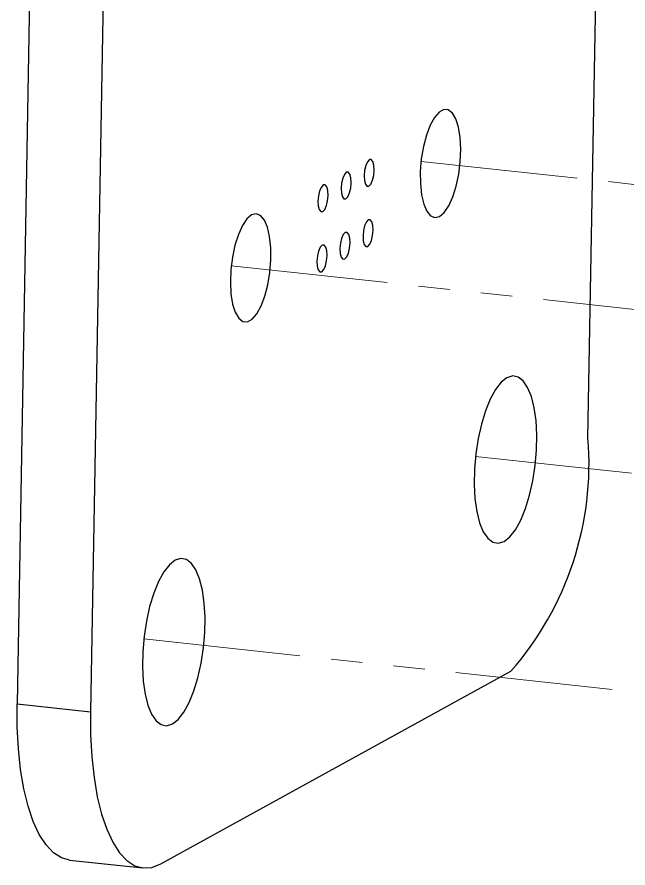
# Model space of a CAD drawing. Header units: millimetres. Extents: x 0 to 205, y 0 to 292.
# Drawn here: x 60.9 to 85.61, y 123.94 to 158.34 of the extents above; entities that cross this region are included whole.
import ezdxf

# ---------------------------------------------------------------- set-up
doc = ezdxf.new("R2010")
doc.units = ezdxf.units.MM
doc.linetypes.add('PHANTOM', pattern=[12.7, 6.35, -1.27, 1.27, -1.27, 1.27, -1.27])

msp = doc.modelspace()

# ---------------------------------------------------------------- linework, layer by layer
at = {"color": 7, "linetype": 'Continuous', "lineweight": 25}
for p, q in [((83.992, 141.318), (84.82, 188.052)), ((61.727, 177.308), (60.899, 130.575)), ((64.696, 176.987), (63.868, 130.253)), ((66.711, 124.104), (80.873, 131.89)), ((60.899, 130.575), (63.868, 130.253)), ((63.02, 124.26), (65.989, 123.939))]:
    msp.add_line(p, q, dxfattribs=at)
at = {"color": 7, "linetype": 'PHANTOM', "lineweight": 18}
for p, q in [((77.24, 152.508), (93.932, 150.702)), ((69.563, 148.287), (86.254, 146.48)), ((79.441, 140.579), (113.605, 136.882)), ((66.025, 133.203), (103.467, 129.151))]:
    msp.add_line(p, q, dxfattribs=at)
at = {"color": 7, "linetype": 'Continuous', "lineweight": 25, "flags": 128}
for points in [[(77.988, 150.281), (78.178, 150.443), (78.36, 150.711), (78.524, 151.072), (78.661, 151.505), (78.764, 151.988), (78.827, 152.495), (78.847, 152.997), (78.822, 153.469), (78.755, 153.884), (78.648, 154.221), (78.508, 154.46), (78.342, 154.59), (78.159, 154.603), (77.968, 154.498), (77.781, 154.281), (77.607, 153.965), (77.456, 153.565), (77.335, 153.103), (77.251, 152.605), (77.21, 152.097), (77.212, 151.607), (77.258, 151.161), (77.346, 150.782), (77.47, 150.492), (77.624, 150.306), (77.8, 150.235), (77.988, 150.281)], [(75.131, 151.506), (75.21, 151.59), (75.279, 151.743), (75.326, 151.941), (75.346, 152.154), (75.334, 152.351), (75.292, 152.5), (75.228, 152.579), (75.15, 152.577), (75.071, 152.493), (75.002, 152.341), (74.955, 152.142), (74.936, 151.929), (74.948, 151.733), (74.989, 151.583), (75.053, 151.504), (75.131, 151.506)], [(74.199, 150.994), (74.279, 151.078), (74.347, 151.23), (74.395, 151.428), (74.414, 151.642), (74.402, 151.838), (74.361, 151.988), (74.296, 152.067), (74.218, 152.065), (74.139, 151.981), (74.071, 151.828), (74.023, 151.63), (74.004, 151.417), (74.016, 151.22), (74.057, 151.071), (74.122, 150.991), (74.199, 150.994)], [(73.268, 150.482), (73.347, 150.565), (73.415, 150.718), (73.463, 150.916), (73.482, 151.13), (73.47, 151.326), (73.429, 151.475), (73.364, 151.555), (73.287, 151.552), (73.208, 151.469), (73.139, 151.316), (73.091, 151.118), (73.072, 150.904), (73.084, 150.708), (73.126, 150.559), (73.19, 150.479), (73.268, 150.482)], [(70.387, 150.344), (70.197, 150.182), (70.015, 149.913), (69.851, 149.553), (69.714, 149.119), (69.611, 148.636), (69.548, 148.13), (69.528, 147.627), (69.552, 147.156), (69.62, 146.74), (69.726, 146.404), (69.867, 146.164), (70.033, 146.035), (70.216, 146.022), (70.406, 146.127), (70.594, 146.343), (70.768, 146.66), (70.919, 147.06), (71.04, 147.521), (71.123, 148.019), (71.165, 148.527), (71.163, 149.018), (71.117, 149.464), (71.029, 149.842), (70.905, 150.132), (70.751, 150.318), (70.575, 150.39), (70.387, 150.344)], [(75.088, 149.072), (75.167, 149.156), (75.236, 149.309), (75.283, 149.507), (75.302, 149.72), (75.29, 149.917), (75.249, 150.066), (75.185, 150.145), (75.107, 150.143), (75.028, 150.059), (74.959, 149.906), (74.912, 149.708), (74.893, 149.495), (74.904, 149.298), (74.946, 149.149), (75.01, 149.07), (75.088, 149.072)], [(74.156, 148.56), (74.235, 148.644), (74.304, 148.796), (74.352, 148.994), (74.371, 149.208), (74.359, 149.404), (74.317, 149.554), (74.253, 149.633), (74.175, 149.631), (74.096, 149.547), (74.028, 149.394), (73.98, 149.196), (73.961, 148.983), (73.973, 148.786), (74.014, 148.637), (74.079, 148.557), (74.156, 148.56)], [(73.225, 148.047), (73.304, 148.131), (73.372, 148.284), (73.42, 148.482), (73.439, 148.696), (73.427, 148.892), (73.386, 149.041), (73.321, 149.121), (73.244, 149.118), (73.164, 149.035), (73.096, 148.882), (73.048, 148.684), (73.029, 148.47), (73.041, 148.274), (73.082, 148.125), (73.147, 148.045), (73.225, 148.047)], [(80.597, 137.138), (80.831, 137.322), (81.059, 137.613), (81.273, 138), (81.466, 138.471), (81.631, 139.009), (81.764, 139.596), (81.858, 140.212), (81.912, 140.836), (81.923, 141.447), (81.89, 142.024), (81.816, 142.547), (81.702, 142.999), (81.552, 143.364), (81.372, 143.629), (81.168, 143.786), (80.946, 143.83), (80.714, 143.758), (80.48, 143.574), (80.252, 143.283), (80.038, 142.896), (79.845, 142.425), (79.68, 141.887), (79.547, 141.3), (79.453, 140.684), (79.399, 140.06), (79.388, 139.449), (79.421, 138.872), (79.495, 138.349), (79.609, 137.897), (79.758, 137.532), (79.939, 137.267), (80.143, 137.109), (80.365, 137.066), (80.597, 137.138)], [(67.181, 129.761), (67.414, 129.945), (67.642, 130.236), (67.856, 130.623), (68.049, 131.094), (68.215, 131.632), (68.347, 132.219), (68.442, 132.835), (68.495, 133.459), (68.506, 134.07), (68.474, 134.647), (68.4, 135.17), (68.286, 135.622), (68.136, 135.987), (67.956, 136.252), (67.752, 136.41), (67.53, 136.453), (67.298, 136.381), (67.064, 136.197), (66.836, 135.906), (66.622, 135.519), (66.429, 135.048), (66.263, 134.51), (66.131, 133.923), (66.037, 133.307), (65.983, 132.683), (65.972, 132.072), (66.004, 131.495), (66.079, 130.972), (66.193, 130.52), (66.342, 130.155), (66.522, 129.89), (66.727, 129.733), (66.949, 129.689), (67.181, 129.761)], [(63.02, 124.26), (62.694, 124.35), (62.373, 124.555), (62.073, 124.873), (61.8, 125.297), (61.557, 125.822), (61.348, 126.44), (61.176, 127.143), (61.044, 127.919), (60.953, 128.758), (60.904, 129.648), (60.899, 130.575)], [(63.868, 130.253), (63.873, 129.326), (63.921, 128.437), (64.013, 127.598), (64.145, 126.821), (64.317, 126.119), (64.526, 125.501), (64.769, 124.975), (65.042, 124.551), (65.342, 124.234), (65.663, 124.029), (66.002, 123.938), (66.353, 123.963), (66.711, 124.104)]]:
    msp.add_lwpolyline(points, dxfattribs=at)
at = {"color": 7, "linetype": 'Continuous', "lineweight": 25}
msp.add_arc((71.288, 140.291), 12.745, 318.7644, 4.6217, dxfattribs=at)

doc.saveas('drawing.dxf')
